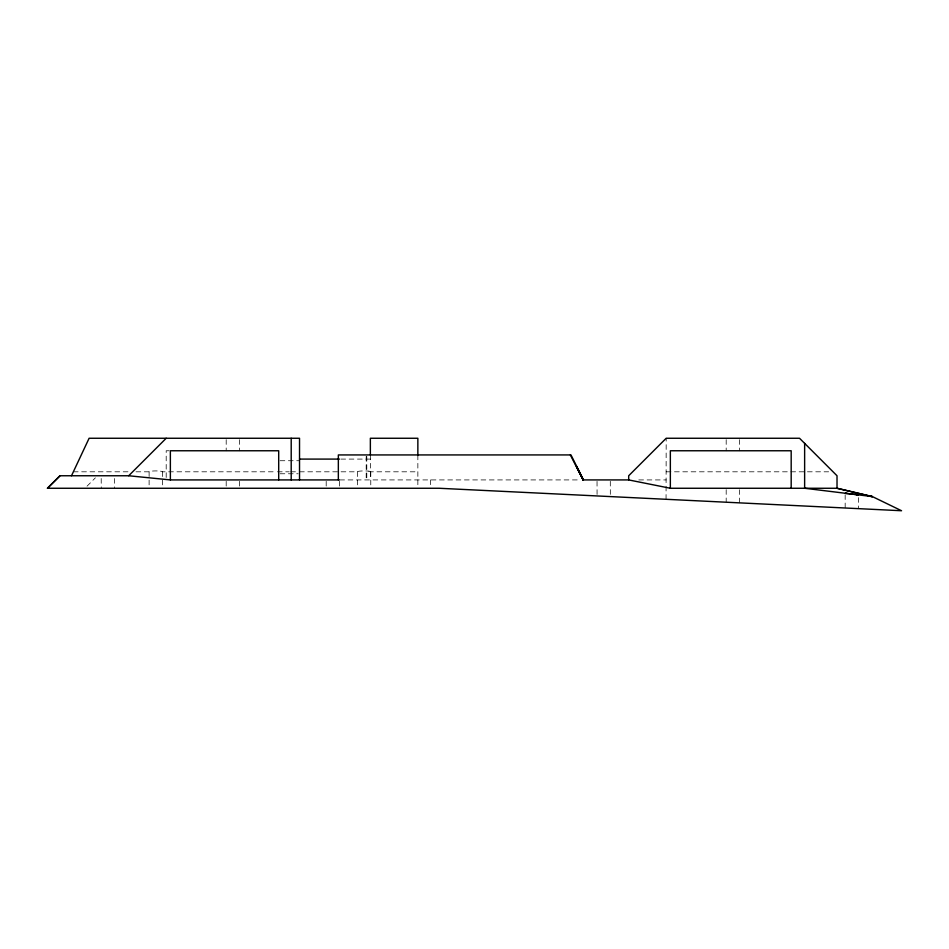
<?xml version="1.0" encoding="UTF-8"?>
<svg xmlns="http://www.w3.org/2000/svg" width="949" height="949" viewBox="0 0 949 949"><rect width="100%" height="100%" fill="white"/><g stroke="black" fill="none" stroke-linecap="round" stroke-linejoin="round"><path stroke-width="0.71" stroke-dasharray="4.75 3.56" d="M666.056 499.293L666.186 438.26M87.035 486.173L95.363 477.845M169.159 450.763L166.194 450.763L166.194 478.462M340.845 459.091L370.359 459.091M280.085 460.728L299.528 460.728M73.37 471.807L128.72 471.807M136.004 471.807L149.112 471.807A6.75 0.878 0 0 1 153.299 470.989A6.75 0.878 0 0 1 160.666 471.178M160.5 471.178A6.75 0.878 0 0 1 162.445 471.807L275.945 471.807M277.416 471.807L289.208 471.807M290.679 471.807L298.057 471.807M299.528 471.807L357.441 471.807A6.75 0.878 0 0 1 361.628 470.989A6.75 0.878 0 0 1 368.995 471.178M368.829 471.178A6.75 0.878 0 0 1 370.774 471.807L417.857 471.807M666.186 471.807L828.631 471.807M280.085 473.765L298.14 473.765M339.766 479.921L579.91 479.921M638.784 479.921L666.186 479.921M858.501 497.644L858.501 508.652M845.168 494.726L845.168 508M739.52 439.648L739.52 450.763M739.52 489.72L739.52 502.863M726.187 439.648L726.187 450.763M726.187 489.66L726.187 502.211M610.302 481.309L610.337 496.588M597.04 481.38L597.075 495.936M430.36 479.921L430.36 488.261M417.857 455.034L417.857 486.873M370.774 471.807L370.774 486.884M370.359 455.034L370.359 479.921M366.788 456.398L366.788 479.921M366.195 456.41L366.195 479.921M357.441 471.807L357.441 486.884M339.528 481.321L339.528 488.261M326.195 481.321L326.195 488.261M239.528 439.648L239.528 450.763M239.528 481.321L239.528 488.261M226.194 439.648L226.194 450.763M226.194 481.321L226.194 488.261M162.445 471.807L162.445 486.884M149.112 471.807L149.112 486.884M114.532 478.533L114.473 488.261M101.199 478.533L101.258 488.261"/><path stroke-width="1.42" d="M71.507 475.757L89.111 438.26L299.528 438.26L299.528 479.921M804.633 443.385L804.633 488.261L872.38 496.588L901.55 510.74L439.114 488.261L47.45 488.261L60.012 475.757L128.696 475.757L170.369 479.921L339.374 479.921M128.696 475.757L166.194 438.26M47.45 488.261L60.012 475.757M869.462 496.232L872.38 496.6L837.018 488.261L670.35 488.261L628.689 479.921L582.805 479.921M299.528 459.091L339.374 459.091M847.113 493.492C838.501 492.436 865.156 495.71 856.544 494.654M872.356 496.624L837.018 488.261L837.018 475.757L799.521 438.26L666.186 438.26L628.689 475.757L628.689 479.921M583.445 479.921L570.954 454.927L338.342 454.939L338.342 479.921M570.361 454.927L583.089 479.921M791.181 488.261L791.181 450.763L670.35 450.763L670.35 488.261M417.857 455.496L417.857 438.26L370.359 438.26L370.359 455.034M291.201 438.26L291.201 479.921M278.698 479.921L278.698 450.763L170.369 450.763L170.369 479.921M576.482 466.244L583.267 479.921L576.482 466.244"/></g></svg>
